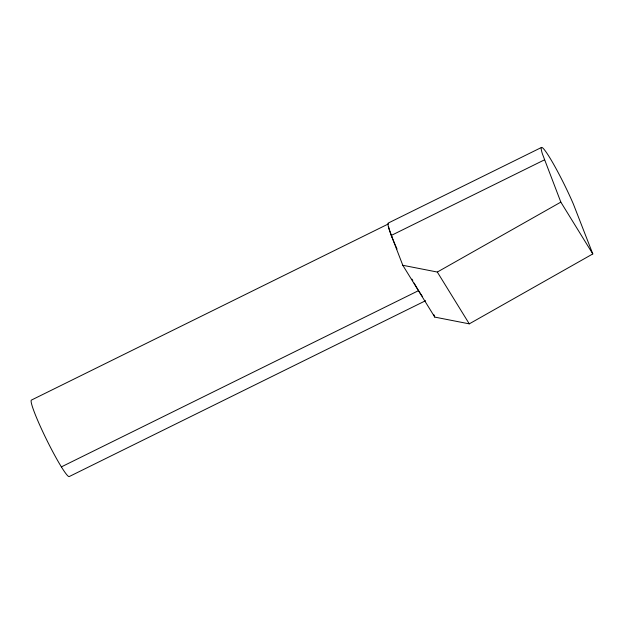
<?xml version="1.0" encoding="UTF-8"?>
<svg xmlns="http://www.w3.org/2000/svg" width="624" height="624" viewBox="0 0 624 624"><rect width="100%" height="100%" fill="white"/><g stroke="black" fill="none" stroke-linecap="round" stroke-linejoin="round"><path stroke-width="0.94" d="M402.8 265.286L437.323 272.048L560.836 202.121L542.373 153.793A43.493 4.025 63.7 0 1 549.526 157.295A43.493 4.025 63.7 0 1 573.347 203.993L592.8 253.929L469.279 323.856L434.764 317.093L402.8 265.286L391.287 235.435L544.518 159.822M541.484 147.451L388.253 223.064A43.493 4.025 63.7 0 0 389.142 229.406L391.833 236.855M388.619 223.813L31.418 400.085A42.658 3.947 63.7 0 0 47.011 440.505A42.658 3.947 63.7 0 0 69.248 476.549L425.584 300.713M61.363 466.892L418.564 290.628M560.836 202.121L592.8 253.929M437.323 272.048L469.279 323.856M433.735 314.426L434.764 317.093M422.261 296.252A42.658 3.947 63.7 0 1 414.118 283.054M412.823 280.73A42.658 3.947 63.7 0 1 411.934 279.107M397.036 249.007A42.658 3.947 63.7 0 1 395.554 245.638M395.203 244.826A42.658 3.947 63.7 0 1 388.518 226.356"/></g></svg>
